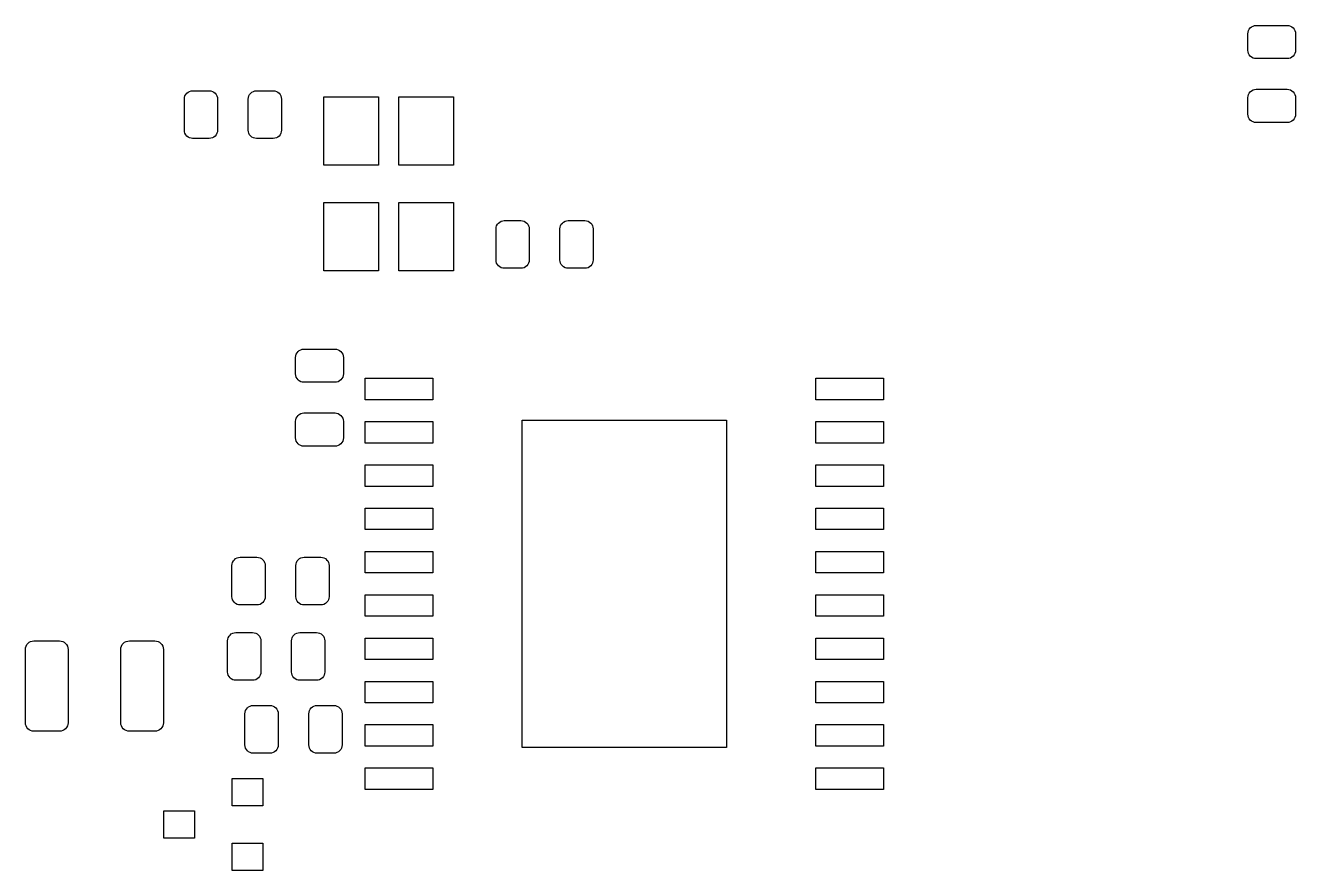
# Model space of a CAD drawing. Extents: x 3.72 to 7.89, y -5.47 to -2.93.
# Drawn here: x 3.72 to 5.188, y -5.473 to -4.497 of the extents above; entities that cross this region are included whole.
import ezdxf

# ---------------------------------------------------------------- set-up
doc = ezdxf.new("R2010")
doc.units = 0
doc.header["$MEASUREMENT"] = 0
doc.layers.add('BLACK', color=7, linetype='CONTINUOUS')

msp = doc.modelspace()

# ---------------------------------------------------------------- linework, layer by layer
at = {"layer": 'BLACK', "linetype": 'CONTINUOUS'}
for p, q in [((5.13263, -4.50471), (5.13317, -4.50291)), ((5.13317, -4.50291), (5.13406, -4.50125)), ((5.13406, -4.50125), (5.13525, -4.4998)), ((5.13525, -4.4998), (5.13671, -4.49861)), ((5.13671, -4.49861), (5.13837, -4.49772)), ((5.13837, -4.49772), (5.14017, -4.49717)), ((5.14017, -4.49717), (5.14204, -4.49699)), ((5.14204, -4.49699), (5.17796, -4.49699)), ((5.17796, -4.49699), (5.17983, -4.49717)), ((5.17983, -4.49717), (5.18163, -4.49772)), ((5.18163, -4.49772), (5.18329, -4.49861)), ((5.18329, -4.49861), (5.18475, -4.4998)), ((5.18475, -4.4998), (5.18594, -4.50125)), ((5.18594, -4.50125), (5.18683, -4.50291)), ((5.18683, -4.50291), (5.18737, -4.50471)), ((5.13244, -4.50658), (5.13263, -4.50471)), ((5.13244, -4.52578), (5.13244, -4.50658)), ((5.18737, -4.50471), (5.18756, -4.50658)), ((5.18756, -4.50658), (5.18756, -4.52578)), ((5.13263, -4.52765), (5.13244, -4.52578)), ((5.13317, -4.52945), (5.13263, -4.52765)), ((5.13406, -4.53111), (5.13317, -4.52945)), ((5.13525, -4.53256), (5.13406, -4.53111)), ((5.13671, -4.53376), (5.13525, -4.53256)), ((5.13837, -4.53464), (5.13671, -4.53376)), ((5.18329, -4.53376), (5.18163, -4.53464)), ((5.18475, -4.53256), (5.18329, -4.53376)), ((5.18594, -4.53111), (5.18475, -4.53256)), ((5.18683, -4.52945), (5.18594, -4.53111)), ((5.18737, -4.52765), (5.18683, -4.52945)), ((5.18756, -4.52578), (5.18737, -4.52765)), ((5.14017, -4.53519), (5.13837, -4.53464)), ((5.14204, -4.53537), (5.14017, -4.53519)), ((5.17796, -4.53537), (5.14204, -4.53537)), ((5.17983, -4.53519), (5.17796, -4.53537)), ((5.18163, -4.53464), (5.17983, -4.53519)), ((3.90463, -4.57836), (3.90551, -4.57671)), ((3.90551, -4.57671), (3.90671, -4.57525)), ((3.90671, -4.57525), (3.90816, -4.57406)), ((3.90816, -4.57406), (3.90982, -4.57317)), ((3.90982, -4.57317), (3.91162, -4.57263)), ((3.91162, -4.57263), (3.91349, -4.57244)), ((3.91349, -4.57244), (3.93269, -4.57244)), ((3.93269, -4.57244), (3.93456, -4.57263)), ((3.93456, -4.57263), (3.93636, -4.57317)), ((3.93636, -4.57317), (3.93802, -4.57406)), ((3.93802, -4.57406), (3.93947, -4.57525)), ((3.93947, -4.57525), (3.94067, -4.57671)), ((3.94067, -4.57671), (3.94155, -4.57836)), ((3.97845, -4.57836), (3.97933, -4.57671)), ((3.97933, -4.57671), (3.98053, -4.57525)), ((3.98053, -4.57525), (3.98198, -4.57406)), ((3.98198, -4.57406), (3.98364, -4.57317)), ((3.98364, -4.57317), (3.98544, -4.57263)), ((3.98544, -4.57263), (3.98731, -4.57244)), ((3.98731, -4.57244), (4.00651, -4.57244)), ((4.00651, -4.57244), (4.00838, -4.57263)), ((4.00838, -4.57263), (4.01018, -4.57317)), ((4.01018, -4.57317), (4.01184, -4.57406)), ((4.01184, -4.57406), (4.01329, -4.57525)), ((4.01329, -4.57525), (4.01449, -4.57671)), ((4.01449, -4.57671), (4.01537, -4.57836)), ((5.13263, -4.57853), (5.13317, -4.57673)), ((5.13317, -4.57673), (5.13406, -4.57507)), ((5.13406, -4.57507), (5.13525, -4.57362)), ((5.13525, -4.57362), (5.13671, -4.57242)), ((5.13671, -4.57242), (5.13837, -4.57154)), ((5.13837, -4.57154), (5.14017, -4.57099)), ((5.14017, -4.57099), (5.14204, -4.57081)), ((5.14204, -4.57081), (5.17796, -4.57081)), ((5.17796, -4.57081), (5.17983, -4.57099)), ((5.17983, -4.57099), (5.18163, -4.57154)), ((5.18163, -4.57154), (5.18329, -4.57242)), ((5.18329, -4.57242), (5.18475, -4.57362)), ((5.18475, -4.57362), (5.18594, -4.57507)), ((5.18594, -4.57507), (5.18683, -4.57673)), ((5.18683, -4.57673), (5.18737, -4.57853)), ((3.9039, -4.58204), (3.90408, -4.58017)), ((3.9039, -4.61796), (3.9039, -4.58204)), ((3.90408, -4.58017), (3.90463, -4.57836)), ((3.94155, -4.57836), (3.9421, -4.58017)), ((3.9421, -4.58017), (3.94228, -4.58204)), ((3.94228, -4.58204), (3.94228, -4.61796)), ((3.97772, -4.58204), (3.9779, -4.58017)), ((3.97772, -4.61796), (3.97772, -4.58204)), ((3.9779, -4.58017), (3.97845, -4.57836)), ((4.01537, -4.57836), (4.01592, -4.58017)), ((4.01592, -4.58017), (4.0161, -4.58204)), ((4.0161, -4.58204), (4.0161, -4.61796)), ((4.0652, -4.65835), (4.0652, -4.57961)), ((4.0652, -4.57961), (4.12819, -4.57961)), ((4.12819, -4.57961), (4.12819, -4.65835)), ((4.15181, -4.65835), (4.15181, -4.57961)), ((4.15181, -4.57961), (4.2148, -4.57961)), ((4.2148, -4.57961), (4.2148, -4.65835)), ((5.13244, -4.5804), (5.13263, -4.57853)), ((5.13244, -4.5996), (5.13244, -4.5804)), ((5.18737, -4.57853), (5.18756, -4.5804)), ((5.18756, -4.5804), (5.18756, -4.5996)), ((5.13263, -4.60147), (5.13244, -4.5996)), ((5.13317, -4.60327), (5.13263, -4.60147)), ((5.13406, -4.60493), (5.13317, -4.60327)), ((5.13525, -4.60638), (5.13406, -4.60493)), ((5.13671, -4.60758), (5.13525, -4.60638)), ((5.18475, -4.60638), (5.18329, -4.60758)), ((5.18594, -4.60493), (5.18475, -4.60638)), ((5.18683, -4.60327), (5.18594, -4.60493)), ((5.18737, -4.60147), (5.18683, -4.60327)), ((5.18756, -4.5996), (5.18737, -4.60147)), ((3.90408, -4.61983), (3.9039, -4.61796)), ((3.90463, -4.62163), (3.90408, -4.61983)), ((3.90551, -4.62329), (3.90463, -4.62163)), ((3.94155, -4.62163), (3.94067, -4.62329)), ((3.9421, -4.61983), (3.94155, -4.62163)), ((3.94228, -4.61796), (3.9421, -4.61983)), ((3.9779, -4.61983), (3.97772, -4.61796)), ((3.97845, -4.62163), (3.9779, -4.61983)), ((3.97933, -4.62329), (3.97845, -4.62163)), ((4.01537, -4.62163), (4.01449, -4.62329)), ((4.01592, -4.61983), (4.01537, -4.62163)), ((4.0161, -4.61796), (4.01592, -4.61983)), ((5.13837, -4.60846), (5.13671, -4.60758)), ((5.14017, -4.60901), (5.13837, -4.60846)), ((5.14204, -4.60919), (5.14017, -4.60901)), ((5.17796, -4.60919), (5.14204, -4.60919)), ((5.17983, -4.60901), (5.17796, -4.60919)), ((5.18163, -4.60846), (5.17983, -4.60901)), ((5.18329, -4.60758), (5.18163, -4.60846)), ((3.90671, -4.62475), (3.90551, -4.62329)), ((3.90816, -4.62594), (3.90671, -4.62475)), ((3.90982, -4.62683), (3.90816, -4.62594)), ((3.91162, -4.62737), (3.90982, -4.62683)), ((3.91349, -4.62756), (3.91162, -4.62737)), ((3.93269, -4.62756), (3.91349, -4.62756)), ((3.93456, -4.62737), (3.93269, -4.62756)), ((3.93636, -4.62683), (3.93456, -4.62737)), ((3.93802, -4.62594), (3.93636, -4.62683)), ((3.93947, -4.62475), (3.93802, -4.62594)), ((3.94067, -4.62329), (3.93947, -4.62475)), ((3.98053, -4.62475), (3.97933, -4.62329)), ((3.98198, -4.62594), (3.98053, -4.62475)), ((3.98364, -4.62683), (3.98198, -4.62594)), ((3.98544, -4.62737), (3.98364, -4.62683)), ((3.98731, -4.62756), (3.98544, -4.62737)), ((4.00651, -4.62756), (3.98731, -4.62756)), ((4.00838, -4.62737), (4.00651, -4.62756)), ((4.01018, -4.62683), (4.00838, -4.62737)), ((4.01184, -4.62594), (4.01018, -4.62683)), ((4.01329, -4.62475), (4.01184, -4.62594)), ((4.01449, -4.62329), (4.01329, -4.62475)), ((4.12819, -4.65835), (4.0652, -4.65835)), ((4.2148, -4.65835), (4.15181, -4.65835)), ((4.0652, -4.78039), (4.0652, -4.70165)), ((4.0652, -4.70165), (4.12819, -4.70165)), ((4.12819, -4.70165), (4.12819, -4.78039)), ((4.15181, -4.78039), (4.15181, -4.70165)), ((4.15181, -4.70165), (4.2148, -4.70165)), ((4.2148, -4.70165), (4.2148, -4.78039)), ((4.26671, -4.72525), (4.26816, -4.72406)), ((4.26816, -4.72406), (4.26982, -4.72317)), ((4.26982, -4.72317), (4.27162, -4.72263)), ((4.27162, -4.72263), (4.27349, -4.72244)), ((4.27349, -4.72244), (4.29269, -4.72244)), ((4.29269, -4.72244), (4.29456, -4.72263)), ((4.29456, -4.72263), (4.29636, -4.72317)), ((4.29636, -4.72317), (4.29802, -4.72406)), ((4.29802, -4.72406), (4.29947, -4.72525)), ((4.34053, -4.72525), (4.34198, -4.72406)), ((4.34198, -4.72406), (4.34364, -4.72317)), ((4.34364, -4.72317), (4.34544, -4.72263)), ((4.34544, -4.72263), (4.34731, -4.72244)), ((4.34731, -4.72244), (4.36651, -4.72244)), ((4.36651, -4.72244), (4.36838, -4.72263)), ((4.36838, -4.72263), (4.37018, -4.72317)), ((4.37018, -4.72317), (4.37184, -4.72406)), ((4.37184, -4.72406), (4.37329, -4.72525)), ((4.2639, -4.73204), (4.26408, -4.73017)), ((4.2639, -4.76796), (4.2639, -4.73204)), ((4.26408, -4.73017), (4.26463, -4.72837)), ((4.26463, -4.72837), (4.26551, -4.72671)), ((4.26551, -4.72671), (4.26671, -4.72525)), ((4.29947, -4.72525), (4.30067, -4.72671)), ((4.30067, -4.72671), (4.30155, -4.72837)), ((4.30155, -4.72837), (4.3021, -4.73017)), ((4.3021, -4.73017), (4.30228, -4.73204)), ((4.30228, -4.73204), (4.30228, -4.76796)), ((4.33772, -4.73204), (4.3379, -4.73017)), ((4.33772, -4.76796), (4.33772, -4.73204)), ((4.3379, -4.73017), (4.33845, -4.72837)), ((4.33845, -4.72837), (4.33933, -4.72671)), ((4.33933, -4.72671), (4.34053, -4.72525)), ((4.37329, -4.72525), (4.37449, -4.72671)), ((4.37449, -4.72671), (4.37537, -4.72837)), ((4.37537, -4.72837), (4.37592, -4.73017)), ((4.37592, -4.73017), (4.3761, -4.73204)), ((4.3761, -4.73204), (4.3761, -4.76796)), ((4.26408, -4.76983), (4.2639, -4.76796)), ((4.30228, -4.76796), (4.3021, -4.76983)), ((4.3379, -4.76983), (4.33772, -4.76796)), ((4.3761, -4.76796), (4.37592, -4.76983)), ((4.12819, -4.78039), (4.0652, -4.78039)), ((4.2148, -4.78039), (4.15181, -4.78039)), ((4.26463, -4.77163), (4.26408, -4.76983)), ((4.26551, -4.77329), (4.26463, -4.77163)), ((4.26671, -4.77475), (4.26551, -4.77329)), ((4.26816, -4.77594), (4.26671, -4.77475)), ((4.26982, -4.77683), (4.26816, -4.77594)), ((4.27162, -4.77737), (4.26982, -4.77683)), ((4.27349, -4.77756), (4.27162, -4.77737)), ((4.29269, -4.77756), (4.27349, -4.77756)), ((4.29456, -4.77737), (4.29269, -4.77756)), ((4.29636, -4.77683), (4.29456, -4.77737)), ((4.29802, -4.77594), (4.29636, -4.77683)), ((4.29947, -4.77475), (4.29802, -4.77594)), ((4.30067, -4.77329), (4.29947, -4.77475)), ((4.30155, -4.77163), (4.30067, -4.77329)), ((4.3021, -4.76983), (4.30155, -4.77163)), ((4.33845, -4.77163), (4.3379, -4.76983)), ((4.33933, -4.77329), (4.33845, -4.77163)), ((4.34053, -4.77475), (4.33933, -4.77329)), ((4.34198, -4.77594), (4.34053, -4.77475)), ((4.34364, -4.77683), (4.34198, -4.77594)), ((4.34544, -4.77737), (4.34364, -4.77683)), ((4.34731, -4.77756), (4.34544, -4.77737)), ((4.36651, -4.77756), (4.34731, -4.77756)), ((4.36838, -4.77737), (4.36651, -4.77756)), ((4.37018, -4.77683), (4.36838, -4.77737)), ((4.37184, -4.77594), (4.37018, -4.77683)), ((4.37329, -4.77475), (4.37184, -4.77594)), ((4.37449, -4.77329), (4.37329, -4.77475)), ((4.37537, -4.77163), (4.37449, -4.77329)), ((4.37592, -4.76983), (4.37537, -4.77163)), ((4.03836, -4.87154), (4.04017, -4.87099)), ((4.04017, -4.87099), (4.04204, -4.87081)), ((4.04204, -4.87081), (4.07796, -4.87081)), ((4.07796, -4.87081), (4.07983, -4.87099)), ((4.07983, -4.87099), (4.08164, -4.87154)), ((4.03244, -4.8804), (4.03263, -4.87853)), ((4.03244, -4.8996), (4.03244, -4.8804)), ((4.03263, -4.87853), (4.03317, -4.87673)), ((4.03317, -4.87673), (4.03406, -4.87507)), ((4.03406, -4.87507), (4.03525, -4.87362)), ((4.03525, -4.87362), (4.03671, -4.87242)), ((4.03671, -4.87242), (4.03836, -4.87154)), ((4.08164, -4.87154), (4.08329, -4.87242)), ((4.08329, -4.87242), (4.08475, -4.87362)), ((4.08475, -4.87362), (4.08594, -4.87507)), ((4.08594, -4.87507), (4.08683, -4.87673)), ((4.08683, -4.87673), (4.08737, -4.87853)), ((4.08737, -4.87853), (4.08756, -4.8804)), ((4.08756, -4.8804), (4.08756, -4.8996)), ((4.03263, -4.90147), (4.03244, -4.8996)), ((4.08756, -4.8996), (4.08737, -4.90147)), ((4.03317, -4.90327), (4.03263, -4.90147)), ((4.03406, -4.90493), (4.03317, -4.90327)), ((4.03525, -4.90638), (4.03406, -4.90493)), ((4.03671, -4.90758), (4.03525, -4.90638)), ((4.03836, -4.90846), (4.03671, -4.90758)), ((4.04017, -4.90901), (4.03836, -4.90846)), ((4.04204, -4.90919), (4.04017, -4.90901)), ((4.07796, -4.90919), (4.04204, -4.90919)), ((4.07983, -4.90901), (4.07796, -4.90919)), ((4.08164, -4.90846), (4.07983, -4.90901)), ((4.08329, -4.90758), (4.08164, -4.90846)), ((4.08475, -4.90638), (4.08329, -4.90758)), ((4.08594, -4.90493), (4.08475, -4.90638)), ((4.08683, -4.90327), (4.08594, -4.90493)), ((4.08737, -4.90147), (4.08683, -4.90327)), ((4.11272, -4.92937), (4.11272, -4.90457)), ((4.11272, -4.90457), (4.19106, -4.90457)), ((4.19106, -4.90457), (4.19106, -4.92937)), ((4.63319, -4.92937), (4.63319, -4.90457)), ((4.63319, -4.90457), (4.71154, -4.90457)), ((4.71154, -4.90457), (4.71154, -4.92937)), ((4.19106, -4.92937), (4.11272, -4.92937)), ((4.71154, -4.92937), (4.63319, -4.92937)), ((4.04017, -4.94481), (4.04204, -4.94463)), ((4.04204, -4.94463), (4.07796, -4.94463)), ((4.07796, -4.94463), (4.07983, -4.94481)), ((4.03244, -4.95422), (4.03263, -4.95235)), ((4.03244, -4.97342), (4.03244, -4.95422)), ((4.03263, -4.95235), (4.03317, -4.95055)), ((4.03317, -4.95055), (4.03406, -4.94889)), ((4.03406, -4.94889), (4.03525, -4.94744)), ((4.03525, -4.94744), (4.03671, -4.94624)), ((4.03671, -4.94624), (4.03836, -4.94536)), ((4.03836, -4.94536), (4.04017, -4.94481)), ((4.07983, -4.94481), (4.08164, -4.94536)), ((4.08164, -4.94536), (4.08329, -4.94624)), ((4.08329, -4.94624), (4.08475, -4.94744)), ((4.08475, -4.94744), (4.08594, -4.94889)), ((4.08594, -4.94889), (4.08683, -4.95055)), ((4.08683, -4.95055), (4.08737, -4.95235)), ((4.08737, -4.95235), (4.08756, -4.95422)), ((4.08756, -4.95422), (4.08756, -4.97342)), ((4.11272, -4.97937), (4.11272, -4.95457)), ((4.11272, -4.95457), (4.19106, -4.95457)), ((4.19106, -4.95457), (4.19106, -4.97937)), ((4.29402, -5.33094), (4.29402, -4.95299)), ((4.29402, -4.95299), (4.53024, -4.95299)), ((4.53024, -4.95299), (4.53024, -5.33094)), ((4.63319, -4.97937), (4.63319, -4.95457)), ((4.63319, -4.95457), (4.71154, -4.95457)), ((4.71154, -4.95457), (4.71154, -4.97937)), ((4.03263, -4.97529), (4.03244, -4.97342)), ((4.08756, -4.97342), (4.08737, -4.97529)), ((4.03317, -4.97709), (4.03263, -4.97529)), ((4.03406, -4.97875), (4.03317, -4.97709)), ((4.03525, -4.9802), (4.03406, -4.97875)), ((4.03671, -4.98139), (4.03525, -4.9802)), ((4.03836, -4.98228), (4.03671, -4.98139)), ((4.04017, -4.98283), (4.03836, -4.98228)), ((4.04204, -4.98301), (4.04017, -4.98283)), ((4.07796, -4.98301), (4.04204, -4.98301)), ((4.07983, -4.98283), (4.07796, -4.98301)), ((4.08164, -4.98228), (4.07983, -4.98283)), ((4.08329, -4.98139), (4.08164, -4.98228)), ((4.08475, -4.9802), (4.08329, -4.98139)), ((4.08594, -4.97875), (4.08475, -4.9802)), ((4.08683, -4.97709), (4.08594, -4.97875)), ((4.08737, -4.97529), (4.08683, -4.97709)), ((4.19106, -4.97937), (4.11272, -4.97937)), ((4.71154, -4.97937), (4.63319, -4.97937)), ((4.11272, -5.02937), (4.11272, -5.00457)), ((4.11272, -5.00457), (4.19106, -5.00457)), ((4.19106, -5.00457), (4.19106, -5.02937)), ((4.63319, -5.02937), (4.63319, -5.00457)), ((4.63319, -5.00457), (4.71154, -5.00457)), ((4.71154, -5.00457), (4.71154, -5.02937)), ((4.19106, -5.02937), (4.11272, -5.02937)), ((4.71154, -5.02937), (4.63319, -5.02937)), ((4.11272, -5.07937), (4.11272, -5.05457)), ((4.11272, -5.05457), (4.19106, -5.05457)), ((4.19106, -5.05457), (4.19106, -5.07937)), ((4.63319, -5.07937), (4.63319, -5.05457)), ((4.63319, -5.05457), (4.71154, -5.05457)), ((4.71154, -5.05457), (4.71154, -5.07937)), ((4.19106, -5.07937), (4.11272, -5.07937)), ((4.71154, -5.07937), (4.63319, -5.07937)), ((4.11272, -5.12937), (4.11272, -5.10457)), ((4.11272, -5.10457), (4.19106, -5.10457)), ((4.19106, -5.10457), (4.19106, -5.12937)), ((4.63319, -5.12937), (4.63319, -5.10457)), ((4.63319, -5.10457), (4.71154, -5.10457)), ((4.71154, -5.10457), (4.71154, -5.12937)), ((3.95888, -5.12086), (3.95906, -5.11898)), ((3.95906, -5.11898), (3.95961, -5.11718)), ((3.95961, -5.11718), (3.9605, -5.11552)), ((3.9605, -5.11552), (3.96169, -5.11407)), ((3.96169, -5.11407), (3.96314, -5.11288)), ((3.96314, -5.11288), (3.9648, -5.11199)), ((3.9648, -5.11199), (3.9666, -5.11144)), ((3.9666, -5.11144), (3.96847, -5.11126)), ((3.96847, -5.11126), (3.98767, -5.11126)), ((3.98767, -5.11126), (3.98954, -5.11144)), ((3.98954, -5.11144), (3.99134, -5.11199)), ((3.99134, -5.11199), (3.993, -5.11288)), ((3.993, -5.11288), (3.99445, -5.11407)), ((3.99445, -5.11407), (3.99565, -5.11552)), ((3.99565, -5.11552), (3.99653, -5.11718)), ((3.99653, -5.11718), (3.99708, -5.11898)), ((3.99708, -5.11898), (3.99726, -5.12086)), ((4.0327, -5.12086), (4.03288, -5.11898)), ((4.03288, -5.11898), (4.03343, -5.11718)), ((4.03343, -5.11718), (4.03431, -5.11552)), ((4.03431, -5.11552), (4.03551, -5.11407)), ((4.03551, -5.11407), (4.03696, -5.11288)), ((4.03696, -5.11288), (4.03862, -5.11199)), ((4.03862, -5.11199), (4.04042, -5.11144)), ((4.04042, -5.11144), (4.04229, -5.11126)), ((4.04229, -5.11126), (4.06149, -5.11126)), ((4.06149, -5.11126), (4.06336, -5.11144)), ((4.06336, -5.11144), (4.06516, -5.11199)), ((4.06516, -5.11199), (4.06682, -5.11288)), ((4.06682, -5.11288), (4.06827, -5.11407)), ((4.06827, -5.11407), (4.06947, -5.11552)), ((4.06947, -5.11552), (4.07035, -5.11718)), ((4.07035, -5.11718), (4.0709, -5.11898)), ((4.0709, -5.11898), (4.07108, -5.12086)), ((3.95888, -5.15678), (3.95888, -5.12086)), ((3.99726, -5.12086), (3.99726, -5.15678)), ((4.0327, -5.15678), (4.0327, -5.12086)), ((4.07108, -5.12086), (4.07108, -5.15678)), ((4.19106, -5.12937), (4.11272, -5.12937)), ((4.71154, -5.12937), (4.63319, -5.12937)), ((3.95906, -5.15865), (3.95888, -5.15678)), ((3.95961, -5.16045), (3.95906, -5.15865)), ((3.9605, -5.16211), (3.95961, -5.16045)), ((3.96169, -5.16357), (3.9605, -5.16211)), ((3.96314, -5.16476), (3.96169, -5.16357)), ((3.9648, -5.16565), (3.96314, -5.16476)), ((3.993, -5.16476), (3.99134, -5.16565)), ((3.99445, -5.16357), (3.993, -5.16476)), ((3.99565, -5.16211), (3.99445, -5.16357)), ((3.99653, -5.16045), (3.99565, -5.16211)), ((3.99708, -5.15865), (3.99653, -5.16045)), ((3.99726, -5.15678), (3.99708, -5.15865)), ((4.03288, -5.15865), (4.0327, -5.15678)), ((4.03343, -5.16045), (4.03288, -5.15865)), ((4.03431, -5.16211), (4.03343, -5.16045)), ((4.03551, -5.16357), (4.03431, -5.16211)), ((4.03696, -5.16476), (4.03551, -5.16357)), ((4.03862, -5.16565), (4.03696, -5.16476)), ((4.06682, -5.16476), (4.06516, -5.16565)), ((4.06827, -5.16357), (4.06682, -5.16476)), ((4.06947, -5.16211), (4.06827, -5.16357)), ((4.07035, -5.16045), (4.06947, -5.16211)), ((4.0709, -5.15865), (4.07035, -5.16045)), ((4.07108, -5.15678), (4.0709, -5.15865)), ((4.11272, -5.17937), (4.11272, -5.15457)), ((4.11272, -5.15457), (4.19106, -5.15457)), ((4.19106, -5.15457), (4.19106, -5.17937)), ((4.63319, -5.17937), (4.63319, -5.15457)), ((4.63319, -5.15457), (4.71154, -5.15457)), ((4.71154, -5.15457), (4.71154, -5.17937)), ((3.9666, -5.16619), (3.9648, -5.16565)), ((3.96847, -5.16638), (3.9666, -5.16619)), ((3.98767, -5.16638), (3.96847, -5.16638)), ((3.98954, -5.16619), (3.98767, -5.16638)), ((3.99134, -5.16565), (3.98954, -5.16619)), ((4.04042, -5.16619), (4.03862, -5.16565)), ((4.04229, -5.16638), (4.04042, -5.16619)), ((4.06149, -5.16638), (4.04229, -5.16638)), ((4.06336, -5.16619), (4.06149, -5.16638)), ((4.06516, -5.16565), (4.06336, -5.16619)), ((4.19106, -5.17937), (4.11272, -5.17937)), ((4.71154, -5.17937), (4.63319, -5.17937)), ((3.72465, -5.20949), (3.72635, -5.20858)), ((3.72635, -5.20858), (3.7282, -5.20802)), ((3.7282, -5.20802), (3.73012, -5.20783)), ((3.73012, -5.20783), (3.75965, -5.20783)), ((3.75965, -5.20783), (3.76157, -5.20802)), ((3.76157, -5.20802), (3.76341, -5.20858)), ((3.76341, -5.20858), (3.76511, -5.20949)), ((3.83489, -5.20949), (3.83659, -5.20858)), ((3.83659, -5.20858), (3.83843, -5.20802)), ((3.83843, -5.20802), (3.84035, -5.20783)), ((3.84035, -5.20783), (3.86988, -5.20783)), ((3.86988, -5.20783), (3.8718, -5.20802)), ((3.8718, -5.20802), (3.87365, -5.20858)), ((3.87365, -5.20858), (3.87535, -5.20949)), ((3.9539, -5.20786), (3.95408, -5.20599)), ((3.9539, -5.24379), (3.9539, -5.20786)), ((3.95408, -5.20599), (3.95463, -5.20419)), ((3.95463, -5.20419), (3.95551, -5.20253)), ((3.95551, -5.20253), (3.95671, -5.20108)), ((3.95671, -5.20108), (3.95816, -5.19989)), ((3.95816, -5.19989), (3.95982, -5.199)), ((3.95982, -5.199), (3.96162, -5.19845)), ((3.96162, -5.19845), (3.96349, -5.19827)), ((3.96349, -5.19827), (3.98269, -5.19827)), ((3.98269, -5.19827), (3.98456, -5.19845)), ((3.98456, -5.19845), (3.98636, -5.199)), ((3.98636, -5.199), (3.98802, -5.19989)), ((3.98802, -5.19989), (3.98947, -5.20108)), ((3.98947, -5.20108), (3.99067, -5.20253)), ((3.99067, -5.20253), (3.99155, -5.20419)), ((3.99155, -5.20419), (3.9921, -5.20599)), ((3.9921, -5.20599), (3.99228, -5.20786)), ((3.99228, -5.20786), (3.99228, -5.24379)), ((4.02772, -5.20786), (4.0279, -5.20599)), ((4.02772, -5.24379), (4.02772, -5.20786)), ((4.0279, -5.20599), (4.02845, -5.20419)), ((4.02845, -5.20419), (4.02933, -5.20253)), ((4.02933, -5.20253), (4.03053, -5.20108)), ((4.03053, -5.20108), (4.03198, -5.19989)), ((4.03198, -5.19989), (4.03364, -5.199)), ((4.03364, -5.199), (4.03544, -5.19845)), ((4.03544, -5.19845), (4.03731, -5.19827)), ((4.03731, -5.19827), (4.05651, -5.19827)), ((4.05651, -5.19827), (4.05838, -5.19845)), ((4.05838, -5.19845), (4.06018, -5.199)), ((4.06018, -5.199), (4.06184, -5.19989)), ((4.06184, -5.19989), (4.06329, -5.20108)), ((4.06329, -5.20108), (4.06449, -5.20253)), ((4.06449, -5.20253), (4.06537, -5.20419)), ((4.06537, -5.20419), (4.06592, -5.20599)), ((4.06592, -5.20599), (4.0661, -5.20786)), ((4.0661, -5.20786), (4.0661, -5.24379)), ((4.11272, -5.22937), (4.11272, -5.20457)), ((4.11272, -5.20457), (4.19106, -5.20457)), ((4.19106, -5.20457), (4.19106, -5.22937)), ((4.63319, -5.22937), (4.63319, -5.20457)), ((4.63319, -5.20457), (4.71154, -5.20457)), ((4.71154, -5.20457), (4.71154, -5.22937)), ((3.72028, -5.21768), (3.72046, -5.21576)), ((3.72028, -5.30232), (3.72028, -5.21768)), ((3.72046, -5.21576), (3.72102, -5.21391)), ((3.72102, -5.21391), (3.72193, -5.21221)), ((3.72193, -5.21221), (3.72316, -5.21072)), ((3.72316, -5.21072), (3.72465, -5.20949)), ((3.76511, -5.20949), (3.76661, -5.21072)), ((3.76661, -5.21072), (3.76783, -5.21221)), ((3.76783, -5.21221), (3.76874, -5.21391)), ((3.76874, -5.21391), (3.7693, -5.21576)), ((3.7693, -5.21576), (3.76949, -5.21768)), ((3.76949, -5.21768), (3.76949, -5.30232)), ((3.83051, -5.21768), (3.8307, -5.21576)), ((3.83051, -5.30232), (3.83051, -5.21768)), ((3.8307, -5.21576), (3.83126, -5.21391)), ((3.83126, -5.21391), (3.83217, -5.21221)), ((3.83217, -5.21221), (3.83339, -5.21072)), ((3.83339, -5.21072), (3.83489, -5.20949)), ((3.87535, -5.20949), (3.87684, -5.21072)), ((3.87684, -5.21072), (3.87807, -5.21221)), ((3.87807, -5.21221), (3.87898, -5.21391)), ((3.87898, -5.21391), (3.87954, -5.21576)), ((3.87954, -5.21576), (3.87972, -5.21768)), ((3.87972, -5.21768), (3.87972, -5.30232)), ((4.19106, -5.22937), (4.11272, -5.22937)), ((4.71154, -5.22937), (4.63319, -5.22937)), ((3.95408, -5.24566), (3.9539, -5.24379)), ((3.95463, -5.24746), (3.95408, -5.24566)), ((3.95551, -5.24912), (3.95463, -5.24746)), ((3.95671, -5.25058), (3.95551, -5.24912)), ((3.95816, -5.25177), (3.95671, -5.25058)), ((3.95982, -5.25266), (3.95816, -5.25177)), ((3.96162, -5.2532), (3.95982, -5.25266)), ((3.98636, -5.25266), (3.98456, -5.2532)), ((3.98802, -5.25177), (3.98636, -5.25266)), ((3.98947, -5.25058), (3.98802, -5.25177)), ((3.99067, -5.24912), (3.98947, -5.25058)), ((3.99155, -5.24746), (3.99067, -5.24912)), ((3.9921, -5.24566), (3.99155, -5.24746)), ((3.99228, -5.24379), (3.9921, -5.24566)), ((4.0279, -5.24566), (4.02772, -5.24379)), ((4.02845, -5.24746), (4.0279, -5.24566)), ((4.02933, -5.24912), (4.02845, -5.24746)), ((4.03053, -5.25058), (4.02933, -5.24912)), ((4.03198, -5.25177), (4.03053, -5.25058)), ((4.03364, -5.25266), (4.03198, -5.25177)), ((4.03544, -5.2532), (4.03364, -5.25266)), ((4.06018, -5.25266), (4.05838, -5.2532)), ((4.06184, -5.25177), (4.06018, -5.25266)), ((4.06329, -5.25058), (4.06184, -5.25177)), ((4.06449, -5.24912), (4.06329, -5.25058)), ((4.06537, -5.24746), (4.06449, -5.24912)), ((4.06592, -5.24566), (4.06537, -5.24746)), ((4.0661, -5.24379), (4.06592, -5.24566)), ((3.96349, -5.25339), (3.96162, -5.2532)), ((3.98269, -5.25339), (3.96349, -5.25339)), ((3.98456, -5.2532), (3.98269, -5.25339)), ((4.03731, -5.25339), (4.03544, -5.2532)), ((4.05651, -5.25339), (4.03731, -5.25339)), ((4.05838, -5.2532), (4.05651, -5.25339)), ((4.11272, -5.27937), (4.11272, -5.25457)), ((4.11272, -5.25457), (4.19106, -5.25457)), ((4.19106, -5.25457), (4.19106, -5.27937)), ((4.63319, -5.27937), (4.63319, -5.25457)), ((4.63319, -5.25457), (4.71154, -5.25457)), ((4.71154, -5.25457), (4.71154, -5.27937)), ((4.19106, -5.27937), (4.11272, -5.27937)), ((4.71154, -5.27937), (4.63319, -5.27937)), ((3.9739, -5.29204), (3.97408, -5.29017)), ((3.9739, -5.32796), (3.9739, -5.29204)), ((3.97408, -5.29017), (3.97463, -5.28836)), ((3.97463, -5.28836), (3.97551, -5.28671)), ((3.97551, -5.28671), (3.97671, -5.28525)), ((3.97671, -5.28525), (3.97816, -5.28406)), ((3.97816, -5.28406), (3.97982, -5.28317)), ((3.97982, -5.28317), (3.98162, -5.28263)), ((3.98162, -5.28263), (3.98349, -5.28244)), ((3.98349, -5.28244), (4.00269, -5.28244)), ((4.00269, -5.28244), (4.00456, -5.28263)), ((4.00456, -5.28263), (4.00636, -5.28317)), ((4.00636, -5.28317), (4.00802, -5.28406)), ((4.00802, -5.28406), (4.00947, -5.28525)), ((4.00947, -5.28525), (4.01067, -5.28671)), ((4.01067, -5.28671), (4.01155, -5.28836)), ((4.01155, -5.28836), (4.0121, -5.29017)), ((4.0121, -5.29017), (4.01228, -5.29204)), ((4.01228, -5.29204), (4.01228, -5.32796)), ((4.04772, -5.29204), (4.0479, -5.29017)), ((4.04772, -5.32796), (4.04772, -5.29204)), ((4.0479, -5.29017), (4.04845, -5.28836)), ((4.04845, -5.28836), (4.04933, -5.28671)), ((4.04933, -5.28671), (4.05053, -5.28525)), ((4.05053, -5.28525), (4.05198, -5.28406)), ((4.05198, -5.28406), (4.05364, -5.28317)), ((4.05364, -5.28317), (4.05544, -5.28263)), ((4.05544, -5.28263), (4.05731, -5.28244)), ((4.05731, -5.28244), (4.07651, -5.28244)), ((4.07651, -5.28244), (4.07838, -5.28263)), ((4.07838, -5.28263), (4.08018, -5.28317)), ((4.08018, -5.28317), (4.08184, -5.28406)), ((4.08184, -5.28406), (4.08329, -5.28525)), ((4.08329, -5.28525), (4.08449, -5.28671)), ((4.08449, -5.28671), (4.08537, -5.28836)), ((4.08537, -5.28836), (4.08592, -5.29017)), ((4.08592, -5.29017), (4.0861, -5.29204)), ((4.0861, -5.29204), (4.0861, -5.32796)), ((3.72046, -5.30424), (3.72028, -5.30232)), ((3.72102, -5.30609), (3.72046, -5.30424)), ((3.72193, -5.30779), (3.72102, -5.30609)), ((3.72316, -5.30928), (3.72193, -5.30779)), ((3.72465, -5.31051), (3.72316, -5.30928)), ((3.72635, -5.31142), (3.72465, -5.31051)), ((3.7282, -5.31198), (3.72635, -5.31142)), ((3.76341, -5.31142), (3.76157, -5.31198)), ((3.76511, -5.31051), (3.76341, -5.31142)), ((3.76661, -5.30928), (3.76511, -5.31051)), ((3.76783, -5.30779), (3.76661, -5.30928)), ((3.76874, -5.30609), (3.76783, -5.30779)), ((3.7693, -5.30424), (3.76874, -5.30609)), ((3.76949, -5.30232), (3.7693, -5.30424)), ((3.8307, -5.30424), (3.83051, -5.30232)), ((3.83126, -5.30609), (3.8307, -5.30424)), ((3.83217, -5.30779), (3.83126, -5.30609)), ((3.83339, -5.30928), (3.83217, -5.30779)), ((3.83489, -5.31051), (3.83339, -5.30928)), ((3.83659, -5.31142), (3.83489, -5.31051)), ((3.83843, -5.31198), (3.83659, -5.31142)), ((3.87365, -5.31142), (3.8718, -5.31198)), ((3.87535, -5.31051), (3.87365, -5.31142)), ((3.87684, -5.30928), (3.87535, -5.31051)), ((3.87807, -5.30779), (3.87684, -5.30928)), ((3.87898, -5.30609), (3.87807, -5.30779)), ((3.87954, -5.30424), (3.87898, -5.30609)), ((3.87972, -5.30232), (3.87954, -5.30424)), ((4.11272, -5.32937), (4.11272, -5.30457)), ((4.11272, -5.30457), (4.19106, -5.30457)), ((4.19106, -5.30457), (4.19106, -5.32937)), ((4.63319, -5.32937), (4.63319, -5.30457)), ((4.63319, -5.30457), (4.71154, -5.30457)), ((4.71154, -5.30457), (4.71154, -5.32937)), ((3.73012, -5.31217), (3.7282, -5.31198)), ((3.75965, -5.31217), (3.73012, -5.31217)), ((3.76157, -5.31198), (3.75965, -5.31217)), ((3.84035, -5.31217), (3.83843, -5.31198)), ((3.86988, -5.31217), (3.84035, -5.31217)), ((3.8718, -5.31198), (3.86988, -5.31217)), ((3.97408, -5.32983), (3.9739, -5.32796)), ((3.97463, -5.33163), (3.97408, -5.32983)), ((3.97551, -5.33329), (3.97463, -5.33163)), ((3.97671, -5.33475), (3.97551, -5.33329)), ((3.97816, -5.33594), (3.97671, -5.33475)), ((3.97982, -5.33683), (3.97816, -5.33594)), ((3.98162, -5.33737), (3.97982, -5.33683)), ((3.98349, -5.33756), (3.98162, -5.33737)), ((4.00269, -5.33756), (3.98349, -5.33756)), ((4.00456, -5.33737), (4.00269, -5.33756)), ((4.00636, -5.33683), (4.00456, -5.33737)), ((4.00802, -5.33594), (4.00636, -5.33683)), ((4.00947, -5.33475), (4.00802, -5.33594)), ((4.01067, -5.33329), (4.00947, -5.33475)), ((4.01155, -5.33163), (4.01067, -5.33329)), ((4.0121, -5.32983), (4.01155, -5.33163)), ((4.01228, -5.32796), (4.0121, -5.32983)), ((4.0479, -5.32983), (4.04772, -5.32796)), ((4.04845, -5.33163), (4.0479, -5.32983)), ((4.04933, -5.33329), (4.04845, -5.33163)), ((4.05053, -5.33475), (4.04933, -5.33329)), ((4.05198, -5.33594), (4.05053, -5.33475)), ((4.05364, -5.33683), (4.05198, -5.33594)), ((4.05544, -5.33737), (4.05364, -5.33683)), ((4.05731, -5.33756), (4.05544, -5.33737)), ((4.07651, -5.33756), (4.05731, -5.33756)), ((4.07838, -5.33737), (4.07651, -5.33756)), ((4.08018, -5.33683), (4.07838, -5.33737)), ((4.08184, -5.33594), (4.08018, -5.33683)), ((4.08329, -5.33475), (4.08184, -5.33594)), ((4.08449, -5.33329), (4.08329, -5.33475)), ((4.08537, -5.33163), (4.08449, -5.33329)), ((4.08592, -5.32983), (4.08537, -5.33163)), ((4.0861, -5.32796), (4.08592, -5.32983)), ((4.19106, -5.32937), (4.11272, -5.32937)), ((4.53024, -5.33094), (4.29402, -5.33094)), ((4.71154, -5.32937), (4.63319, -5.32937)), ((4.11272, -5.37937), (4.11272, -5.35457)), ((4.11272, -5.35457), (4.19106, -5.35457)), ((4.19106, -5.35457), (4.19106, -5.37937)), ((4.63319, -5.37937), (4.63319, -5.35457)), ((4.63319, -5.35457), (4.71154, -5.35457)), ((4.71154, -5.35457), (4.71154, -5.37937)), ((3.95898, -5.39835), (3.95898, -5.36685)), ((3.95898, -5.36685), (3.99441, -5.36685)), ((3.99441, -5.36685), (3.99441, -5.39835)), ((4.19106, -5.37937), (4.11272, -5.37937)), ((4.71154, -5.37937), (4.63319, -5.37937)), ((3.99441, -5.39835), (3.95898, -5.39835)), ((3.88024, -5.43575), (3.88024, -5.40425)), ((3.88024, -5.40425), (3.91567, -5.40425)), ((3.91567, -5.40425), (3.91567, -5.43575)), ((3.91567, -5.43575), (3.88024, -5.43575)), ((3.95898, -5.47315), (3.95898, -5.44165)), ((3.95898, -5.44165), (3.99441, -5.44165)), ((3.99441, -5.44165), (3.99441, -5.47315)), ((3.99441, -5.47315), (3.95898, -5.47315))]:
    msp.add_line(p, q, dxfattribs=at)

doc.saveas('drawing.dxf')
